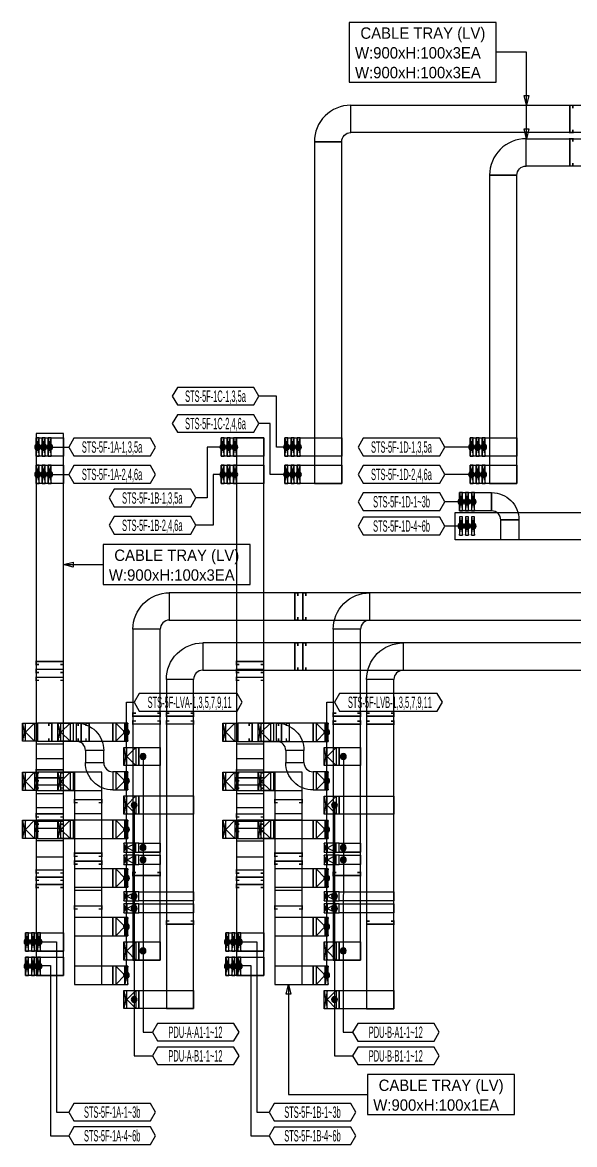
# Model space of a CAD drawing. Header units: millimetres. Extents: x -19577 to 374132, y 182625 to 847314.
# Drawn here: x 136104 to 154298, y 465494 to 502432 of the extents above; entities that cross this region are included whole.
import ezdxf
from ezdxf.enums import TextEntityAlignment as Align

# ---------------------------------------------------------------- set-up
doc = ezdxf.new("R2010")
doc.units = ezdxf.units.MM
doc.header["$LTSCALE"] = 150
for name, color, linetype in [('-----26 Electrical Cable Tray_HV_N', 30, 'Continuous'), ('-----26 Electrical Cable Tray_LV_STS1', 3, 'Continuous'), ('-----26 Electrical Cable Tray_LV_STS2', 2, 'Continuous'), ('-----26 Electrical Cable Tray_LV_STS3', 151, 'Continuous'), ('-----26 Electrical Cable Tray_LV_STSPDU_A', 181, 'Continuous'), ('-----26 Electrical Cable Tray_LV_STSPDU_B', 41, 'Continuous'), ('-----99 Cable Schedule', 2, 'Continuous')]:
    doc.layers.add(name, color=color, linetype=linetype)
doc.styles.add('ELEC', font='Dotum.ttf')

# ---------------------------------------------------------------- blocks, each defined once
blk = doc.blocks.new('A$495596483691')
at = {"color": 0}
for p, q in [((100, 600), (0, 600)), ((0, 600), (0, 0)), ((500, 600), (100, 600)), ((500, 0), (500, 600)), ((0, 0), (100, 0)), ((100, 0), (500, 0))]:
    blk.add_line(p, q, dxfattribs=at)
at = {"color": 8}
for p, q in [((400, 300), (100, 600)), ((100, 600), (100, 0)), ((400, 0), (400, 600)), ((400, 600), (500, 0)), ((500, 600), (400, 0)), ((400, 300), (100, 0))]:
    blk.add_line(p, q, dxfattribs=at)
blk = doc.blocks.new('A$C9a0ab699')
h = blk.add_hatch(color=0)
edge = h.paths.add_edge_path()
edge.add_arc((64, 64), 64, 720, 1080, ccw=False)
at = {"color": 0}
blk.add_circle((64, 64), 64, dxfattribs=at)
blk = doc.blocks.new('A$550585017316')
at = {"color": 0}
for p, q in [((400, 300), (0, 300)), ((0, 300), (0, 0)), ((0, 0), (400, 0)), ((500, 300), (400, 300)), ((400, 0), (500, 0)), ((500, 0), (500, 300))]:
    blk.add_line(p, q, dxfattribs=at)
at = {"color": 8}
for p, q in [((100, 0), (0, 300)), ((0, 0), (100, 300)), ((100, 150), (400, 300)), ((100, 300), (100, 0)), ((100, 150), (400, 0)), ((400, 0), (400, 300))]:
    blk.add_line(p, q, dxfattribs=at)

msp = doc.modelspace()

# ---------------------------------------------------------------- linework, layer by layer
at = {"layer": '-----26 Electrical Cable Tray_HV_N', "color": 1}
msp.add_lwpolyline([(146869, 502432), (146869, 500467), (151715, 500467), (151715, 502432)], close=True, dxfattribs=at)
for points in [[(152715, 501450), (151715, 501450)], [(152715, 499705), (152635, 500025), (152795, 500025), (152715, 499705), (152715, 501450)]]:
    msp.add_lwpolyline(points, dxfattribs=at)
at = {"layer": '-----26 Electrical Cable Tray_HV_N', "color": 1, "elevation": 0}
for points in [[(152715, 498605), (152635, 498925), (152795, 498925), (152715, 498605), (152715, 501450)], [(137454, 484584), (137774, 484664), (137774, 484504), (137454, 484584), (138759, 484584)], [(144869, 470767), (144949, 470447), (144789, 470447), (144869, 470767), (144869, 467138)], [(144869, 467138), (147470, 467138)]]:
    msp.add_lwpolyline(points, dxfattribs=at)
for points in [[(138759, 485242), (138759, 483927), (143605, 483927), (143605, 485242)], [(147470, 467795), (147470, 466480), (152316, 466480), (152316, 467795)]]:
    msp.add_lwpolyline(points, close=True, dxfattribs=at)
at = {"layer": '-----26 Electrical Cable Tray_LV_STS1', "elevation": 0}
msp.add_lwpolyline([(146623, 498505), (146623, 498505, -0.414214), (146923, 498805), (146923, 498805), (146923, 499705, 0.414214), (145723, 498505)], format="xyb", close=True, dxfattribs=at)
msp.add_lwpolyline([(146623, 498505), (146623, 498505, -0.414214), (146923, 498805), (146923, 498805), (146923, 499705, 0.414214), (145723, 498505)], format="xyb", close=True, dxfattribs=at)
msp.add_lwpolyline([(146623, 498505), (146623, 498505, -0.414214), (146923, 498805), (146923, 498805), (146923, 499705, 0.414214), (145723, 498505)], format="xyb", close=True, dxfattribs=at)
at = {"layer": '-----26 Electrical Cable Tray_LV_STS1'}
msp.add_lwpolyline([(159639, 499705), (159639, 498805), (146923, 498805), (146923, 499705)], close=True, dxfattribs=at)
msp.add_lwpolyline([(159639, 499705), (159639, 498805), (146923, 498805), (146923, 499705)], close=True, dxfattribs=at)
msp.add_lwpolyline([(159639, 499705), (159639, 498805), (146923, 498805), (146923, 499705)], close=True, dxfattribs=at)
at = {"layer": '-----26 Electrical Cable Tray_LV_STS1', "ltscale": 7.5, "const_width": 50}
msp.add_lwpolyline([(154242, 499605), (154242, 499705), (154142, 499705), (154142, 498805), (154242, 498805), (154242, 498905)], dxfattribs=at)
at = {"layer": '-----26 Electrical Cable Tray_LV_STS1', "elevation": 0}
for points in [[(146623, 498505), (145723, 498505), (145723, 487255), (146623, 487255)], [(146623, 498505), (145723, 498505), (145723, 487255), (146623, 487255)], [(146623, 498505), (145723, 498505), (145723, 487255), (146623, 487255)], [(158269, 498605), (158269, 497705), (152697, 497705), (152697, 498605)], [(158269, 498605), (158269, 497705), (152697, 497705), (152697, 498605)], [(158269, 498605), (158269, 497705), (152697, 497705), (152697, 498605)], [(152397, 497405), (151497, 497405), (151497, 487255), (152397, 487255)], [(152397, 497405), (151497, 497405), (151497, 487255), (152397, 487255)], [(152397, 497405), (151497, 497405), (151497, 487255), (152397, 487255)], [(137454, 488905), (136554, 488905), (136554, 478207), (137454, 478207)], [(137454, 488905), (136554, 488905), (136554, 478207), (137454, 478207)], [(137454, 488905), (136554, 488905), (136554, 478207), (137454, 478207)], [(137454, 488905), (136554, 488905), (136554, 478207), (137454, 478207)], [(137454, 488905), (136554, 488905), (136554, 478207), (137454, 478207)], [(137454, 488905), (136554, 488905), (136554, 476587), (137454, 476587)], [(137454, 488905), (136554, 488905), (136554, 476587), (137454, 476587)], [(137454, 488905), (136554, 488905), (136554, 476587), (137454, 476587)], [(137454, 488905), (136554, 488905), (136554, 476587), (137454, 476587)], [(137454, 488905), (136554, 488905), (136554, 476587), (137454, 476587)], [(137454, 488905), (136554, 488905), (136554, 474967), (137454, 474967)], [(137454, 488905), (136554, 488905), (136554, 474967), (137454, 474967)], [(137454, 488905), (136554, 488905), (136554, 474967), (137454, 474967)], [(137454, 488905), (136554, 488905), (136554, 474967), (137454, 474967)], [(137454, 488905), (136554, 488905), (136554, 474967), (137454, 474967)], [(136554, 488155), (136554, 488755), (137454, 488755), (137454, 488155)], [(136654, 488155), (136654, 488755), (136554, 488755), (136554, 488155)], [(136854, 488155), (136854, 488755), (136754, 488755), (136754, 488155)], [(136754, 488155), (136754, 488755), (137454, 488755), (137454, 488155)], [(137054, 488155), (137054, 488755), (136954, 488755), (136954, 488155)], [(136954, 488155), (136954, 488755), (137454, 488755), (137454, 488155)], [(142654, 488155), (142654, 488755), (144054, 488755), (144054, 488155)], [(142754, 488155), (142754, 488755), (142654, 488755), (142654, 488155)], [(142954, 488155), (142954, 488755), (142854, 488755), (142854, 488155)], [(142854, 488155), (142854, 488755), (144054, 488755), (144054, 488155)], [(143154, 488155), (143154, 488755), (143054, 488755), (143054, 488155)], [(143054, 488155), (143054, 488755), (144054, 488755), (144054, 488155)], [(144054, 488755), (143154, 488755), (143154, 478205), (144054, 478205)], [(144054, 488755), (143154, 488755), (143154, 478205), (144054, 478205)], [(144054, 488755), (143154, 488755), (143154, 478205), (144054, 478205)], [(144054, 488755), (143154, 488755), (143154, 478205), (144054, 478205)], [(144054, 488755), (143154, 488755), (143154, 478205), (144054, 478205)], [(144054, 488755), (143154, 488755), (143154, 476585), (144054, 476585)], [(144054, 488755), (143154, 488755), (143154, 476585), (144054, 476585)], [(144054, 488755), (143154, 488755), (143154, 476585), (144054, 476585)], [(144054, 488755), (143154, 488755), (143154, 476585), (144054, 476585)], [(144054, 488755), (143154, 488755), (143154, 476585), (144054, 476585)], [(144054, 488755), (143154, 488755), (143154, 474965), (144054, 474965)], [(144054, 488755), (143154, 488755), (143154, 474965), (144054, 474965)], [(144054, 488755), (143154, 488755), (143154, 474965), (144054, 474965)], [(144054, 488755), (143154, 488755), (143154, 474965), (144054, 474965)], [(144054, 488755), (143154, 488755), (143154, 474965), (144054, 474965)], [(144754, 488155), (144754, 488755), (146623, 488755), (146623, 488155)], [(144854, 488155), (144854, 488755), (144754, 488755), (144754, 488155)], [(145054, 488155), (145054, 488755), (144954, 488755), (144954, 488155)], [(144954, 488155), (144954, 488755), (146623, 488755), (146623, 488155)], [(145254, 488155), (145254, 488755), (145154, 488755), (145154, 488155)], [(145154, 488155), (145154, 488755), (146623, 488755), (146623, 488155)], [(150854, 488155), (150854, 488755), (152397, 488755), (152397, 488155)], [(150954, 488155), (150954, 488755), (150854, 488755), (150854, 488155)], [(151154, 488155), (151154, 488755), (151054, 488755), (151054, 488155)], [(151054, 488155), (151054, 488755), (152397, 488755), (152397, 488155)], [(151354, 488155), (151354, 488755), (151254, 488755), (151254, 488155)], [(151254, 488155), (151254, 488755), (152397, 488755), (152397, 488155)], [(136554, 487255), (136554, 487855), (137454, 487855), (137454, 487255)], [(136654, 487255), (136654, 487855), (136554, 487855), (136554, 487255)], [(136854, 487255), (136854, 487855), (136754, 487855), (136754, 487255)], [(136754, 487255), (136754, 487855), (137454, 487855), (137454, 487255)], [(137054, 487255), (137054, 487855), (136954, 487855), (136954, 487255)], [(136954, 487255), (136954, 487855), (137454, 487855), (137454, 487255)], [(142654, 487255), (142654, 487855), (144054, 487855), (144054, 487255)], [(142754, 487255), (142754, 487855), (142654, 487855), (142654, 487255)], [(142954, 487255), (142954, 487855), (142854, 487855), (142854, 487255)], [(142854, 487255), (142854, 487855), (144054, 487855), (144054, 487255)], [(143154, 487255), (143154, 487855), (143054, 487855), (143054, 487255)], [(143054, 487255), (143054, 487855), (144054, 487855), (144054, 487255)], [(144754, 487255), (144754, 487855), (146623, 487855), (146623, 487255)], [(144854, 487255), (144854, 487855), (144754, 487855), (144754, 487255)], [(145054, 487255), (145054, 487855), (144954, 487855), (144954, 487255)], [(144954, 487255), (144954, 487855), (146623, 487855), (146623, 487255)], [(145254, 487255), (145254, 487855), (145154, 487855), (145154, 487255)], [(145154, 487255), (145154, 487855), (146623, 487855), (146623, 487255)], [(150854, 487255), (150854, 487855), (152397, 487855), (152397, 487255)], [(150954, 487255), (150954, 487855), (150854, 487855), (150854, 487255)], [(151154, 487255), (151154, 487855), (151054, 487855), (151054, 487255)], [(151054, 487255), (151054, 487855), (152397, 487855), (152397, 487255)], [(151354, 487255), (151354, 487855), (151254, 487855), (151254, 487255)], [(151254, 487255), (151254, 487855), (152397, 487855), (152397, 487255)]]:
    msp.add_lwpolyline(points, close=True, dxfattribs=at)
at = {"layer": '-----26 Electrical Cable Tray_LV_STS1'}
msp.add_lwpolyline([(152397, 497405), (152397, 497405, -0.414214), (152697, 497705), (152697, 497705), (152697, 498605, 0.414214), (151497, 497405)], format="xyb", close=True, dxfattribs=at)
msp.add_lwpolyline([(152397, 497405), (152397, 497405, -0.414214), (152697, 497705), (152697, 497705), (152697, 498605, 0.414214), (151497, 497405)], format="xyb", close=True, dxfattribs=at)
msp.add_lwpolyline([(152397, 497405), (152397, 497405, -0.414214), (152697, 497705), (152697, 497705), (152697, 498605, 0.414214), (151497, 497405)], format="xyb", close=True, dxfattribs=at)
at = {"layer": '-----26 Electrical Cable Tray_LV_STS1', "ltscale": 7.5, "const_width": 50, "elevation": 0}
for points in [[(154242, 498505), (154242, 498605), (154142, 498605), (154142, 497705), (154242, 497705), (154242, 497805)], [(136654, 481295), (136554, 481295), (136554, 481395), (137454, 481395), (137454, 481295), (137354, 481295)], [(143254, 481294), (143154, 481294), (143154, 481394), (144054, 481394), (144054, 481294), (143954, 481294)], [(136654, 481036), (136554, 481036), (136554, 481136), (137454, 481136), (137454, 481036), (137354, 481036)], [(143254, 481034), (143154, 481034), (143154, 481134), (144054, 481134), (144054, 481034), (143954, 481034)], [(136654, 480776), (136554, 480776), (136554, 480876), (137454, 480876), (137454, 480776), (137354, 480776)], [(143254, 480774), (143154, 480774), (143154, 480874), (144054, 480874), (144054, 480774), (143954, 480774)], [(136654, 477727), (136554, 477727), (136554, 477827), (137454, 477827), (137454, 477727), (137354, 477727)], [(143254, 477725), (143154, 477725), (143154, 477825), (144054, 477825), (144054, 477725), (143954, 477725)], [(136654, 477467), (136554, 477467), (136554, 477567), (137454, 477567), (137454, 477467), (137354, 477467)], [(143254, 477466), (143154, 477466), (143154, 477566), (144054, 477565), (144054, 477465), (143954, 477465)], [(136654, 476279), (136554, 476279), (136554, 476379), (137454, 476379), (137454, 476279), (137354, 476279)], [(143254, 476277), (143154, 476277), (143154, 476377), (144054, 476377), (144054, 476277), (143954, 476277)]]:
    msp.add_lwpolyline(points, dxfattribs=at)
at = {"layer": '-----26 Electrical Cable Tray_LV_STS1', "elevation": 0}
for points in [[(136554, 488155), (136654, 488755)], [(136554, 488755), (136654, 488155)], [(136754, 488155), (136854, 488755)], [(136754, 488755), (136854, 488155)], [(136954, 488155), (137054, 488755)], [(136954, 488755), (137054, 488155)], [(142654, 488155), (142754, 488755)], [(142654, 488755), (142754, 488155)], [(142854, 488155), (142954, 488755)], [(142854, 488755), (142954, 488155)], [(143054, 488155), (143154, 488755)], [(143054, 488755), (143154, 488155)], [(144754, 488155), (144854, 488755)], [(144754, 488755), (144854, 488155)], [(144954, 488155), (145054, 488755)], [(144954, 488755), (145054, 488155)], [(145154, 488155), (145254, 488755)], [(145154, 488755), (145254, 488155)], [(150854, 488155), (150954, 488755)], [(150854, 488755), (150954, 488155)], [(151054, 488155), (151154, 488755)], [(151054, 488755), (151154, 488155)], [(151254, 488155), (151354, 488755)], [(151254, 488755), (151354, 488155)], [(136554, 487255), (136654, 487855)], [(136554, 487855), (136654, 487255)], [(136754, 487255), (136854, 487855)], [(136754, 487855), (136854, 487255)], [(136954, 487255), (137054, 487855)], [(136954, 487855), (137054, 487255)], [(142654, 487255), (142754, 487855)], [(142654, 487855), (142754, 487255)], [(142854, 487255), (142954, 487855)], [(142854, 487855), (142954, 487255)], [(143054, 487255), (143154, 487855)], [(143054, 487855), (143154, 487255)], [(144754, 487255), (144854, 487855)], [(144754, 487855), (144854, 487255)], [(144954, 487255), (145054, 487855)], [(144954, 487855), (145054, 487255)], [(145154, 487255), (145254, 487855)], [(145154, 487855), (145254, 487255)], [(150854, 487255), (150954, 487855)], [(150854, 487855), (150954, 487255)], [(151054, 487255), (151154, 487855)], [(151054, 487855), (151154, 487255)], [(151254, 487255), (151354, 487855)], [(151254, 487855), (151354, 487255)]]:
    msp.add_lwpolyline(points, dxfattribs=at)
at = {"layer": '-----26 Electrical Cable Tray_LV_STS2'}
for points in [[(150504, 486955), (151565, 486955), (151565, 486355), (150504, 486355)], [(150604, 486355), (150604, 486955), (150504, 486955), (150504, 486355)], [(150504, 486955), (151565, 486955), (151565, 486355), (150504, 486355)], [(150504, 486955), (151565, 486955), (151565, 486355), (150504, 486355)], [(150804, 486355), (150804, 486955), (150704, 486955), (150704, 486355)], [(151004, 486355), (151004, 486955), (150904, 486955), (150904, 486355)], [(150604, 485555), (150604, 486155), (150504, 486155), (150504, 485555)], [(150804, 485555), (150804, 486155), (150704, 486155), (150704, 485555)], [(151004, 485555), (151004, 486155), (150904, 486155), (150904, 485555)], [(151865, 485405), (151865, 486055), (152465, 486055), (152465, 485405)], [(151865, 485405), (151865, 486055), (152465, 486055), (152465, 485405)], [(151865, 485405), (151865, 486055), (152465, 486055), (152465, 485405)]]:
    msp.add_lwpolyline(points, close=True, dxfattribs=at)
for points in [[(150504, 486355), (150604, 486955)], [(150504, 486955), (150604, 486355)], [(150704, 486355), (150804, 486955)], [(150704, 486955), (150804, 486355)], [(150904, 486355), (151004, 486955)], [(150904, 486955), (151004, 486355)], [(150504, 485555), (150604, 486155)], [(150504, 486155), (150604, 485555)], [(150704, 485555), (150804, 486155)], [(150704, 486155), (150804, 485555)], [(150904, 485555), (151004, 486155)], [(150904, 486155), (151004, 485555)]]:
    msp.add_lwpolyline(points, dxfattribs=at)
msp.add_lwpolyline([(151865, 486055), (151865, 486055, 0.414214), (151565, 486355), (151565, 486355), (151565, 486955, -0.414214), (152465, 486055)], format="xyb", close=True, dxfattribs=at)
msp.add_lwpolyline([(151865, 486055), (151865, 486055, 0.414214), (151565, 486355), (151565, 486355), (151565, 486955, -0.414214), (152465, 486055)], format="xyb", close=True, dxfattribs=at)
msp.add_lwpolyline([(151865, 486055), (151865, 486055, 0.414214), (151565, 486355), (151565, 486355), (151565, 486955, -0.414214), (152465, 486055)], format="xyb", close=True, dxfattribs=at)
at = {"layer": '-----26 Electrical Cable Tray_LV_STS2', "elevation": 0}
for points in [[(157169, 486305), (157169, 485405), (150364, 485405), (150364, 486305)], [(157169, 486305), (157169, 485405), (150364, 485405), (150364, 486305)], [(157169, 486305), (157169, 485405), (150364, 485405), (150364, 486305)], [(137454, 478672), (136554, 478672), (136554, 471864), (137454, 471864)], [(144054, 478670), (143154, 478670), (143154, 471863), (144054, 471863)], [(137454, 477037), (136554, 477037), (136554, 471064), (137454, 471064)], [(144054, 477035), (143154, 477035), (143154, 471063), (144054, 471063)], [(137454, 475488), (136554, 475488), (136554, 471064), (137454, 471064)], [(144054, 475486), (143154, 475486), (143154, 471063), (144054, 471063)], [(136203, 472464), (137454, 472464), (137454, 471864), (136203, 471864)], [(136303, 471864), (136303, 472464), (136203, 472464), (136203, 471864)], [(136503, 471864), (136503, 472464), (136403, 472464), (136403, 471864)], [(136703, 471864), (136703, 472464), (136603, 472464), (136603, 471864)], [(142803, 472463), (144054, 472463), (144054, 471863), (142803, 471863)], [(142903, 471863), (142903, 472463), (142803, 472463), (142803, 471863)], [(143103, 471863), (143103, 472463), (143003, 472463), (143003, 471863)], [(143303, 471863), (143303, 472463), (143203, 472463), (143203, 471863)], [(136203, 471664), (137454, 471664), (137454, 471064), (136203, 471064)], [(136303, 471064), (136303, 471664), (136203, 471664), (136203, 471064)], [(136503, 471064), (136503, 471664), (136403, 471664), (136403, 471064)], [(136703, 471064), (136703, 471664), (136603, 471664), (136603, 471064)], [(142803, 471663), (144054, 471663), (144054, 471063), (142803, 471063)], [(142903, 471063), (142903, 471663), (142803, 471663), (142803, 471063)], [(143103, 471063), (143103, 471663), (143003, 471663), (143003, 471063)], [(143303, 471063), (143303, 471663), (143203, 471663), (143203, 471063)]]:
    msp.add_lwpolyline(points, close=True, dxfattribs=at)
at = {"layer": '-----26 Electrical Cable Tray_LV_STS2', "ltscale": 7.5, "const_width": 50, "elevation": 0}
for points in [[(136654, 477230), (136554, 477230), (136554, 477330), (137454, 477330), (137454, 477230), (137354, 477230)], [(143254, 477228), (143154, 477228), (143154, 477328), (144054, 477328), (144054, 477228), (143954, 477228)], [(136654, 476041), (136554, 476041), (136554, 476141), (137454, 476141), (137454, 476041), (137354, 476041)], [(143254, 476040), (143154, 476040), (143154, 476140), (144054, 476140), (144054, 476040), (143954, 476040)], [(136654, 475804), (136554, 475804), (136554, 475904), (137454, 475904), (137454, 475804), (137354, 475804)], [(143254, 475802), (143154, 475802), (143154, 475902), (144054, 475902), (144054, 475802), (143954, 475802)], [(136654, 474431), (136554, 474431), (136554, 474531), (137454, 474531), (137454, 474431), (137354, 474431)], [(136654, 474194), (136554, 474194), (136554, 474294), (137454, 474294), (137454, 474194), (137354, 474194)], [(143254, 474430), (143154, 474430), (143154, 474530), (144054, 474530), (144054, 474430), (143954, 474430)], [(143254, 474193), (143154, 474193), (143154, 474293), (144054, 474293), (144054, 474193), (143954, 474193)], [(136654, 473957), (136554, 473957), (136554, 474057), (137454, 474057), (137454, 473957), (137354, 473957)], [(143254, 473955), (143154, 473955), (143154, 474055), (144054, 474055), (144054, 473955), (143954, 473955)]]:
    msp.add_lwpolyline(points, dxfattribs=at)
at = {"layer": '-----26 Electrical Cable Tray_LV_STS2', "elevation": 0}
for points in [[(136203, 471864), (136303, 472464)], [(136203, 472464), (136303, 471864)], [(136403, 471864), (136503, 472464)], [(136403, 472464), (136503, 471864)], [(136603, 471864), (136703, 472464)], [(136603, 472464), (136703, 471864)], [(142803, 471863), (142903, 472463)], [(142803, 472463), (142903, 471863)], [(143003, 471863), (143103, 472463)], [(143003, 472463), (143103, 471863)], [(143203, 471863), (143303, 472463)], [(143203, 472463), (143303, 471863)], [(136203, 471064), (136303, 471664)], [(136203, 471664), (136303, 471064)], [(136403, 471064), (136503, 471664)], [(136403, 471664), (136503, 471064)], [(136603, 471064), (136703, 471664)], [(136603, 471664), (136703, 471064)], [(142803, 471063), (142903, 471663)], [(142803, 471663), (142903, 471063)], [(143003, 471063), (143103, 471663)], [(143003, 471663), (143103, 471063)], [(143203, 471063), (143303, 471663)], [(143203, 471663), (143303, 471063)]]:
    msp.add_lwpolyline(points, dxfattribs=at)
at = {"layer": '-----26 Electrical Cable Tray_LV_STS3', "elevation": 0}
for points in [[(139081, 479368), (136604, 479368), (136604, 478768), (139081, 478768)], [(137881, 479368), (137774, 479368), (137774, 478768), (137881, 478768)], [(145681, 479367), (143204, 479367), (143204, 478767), (145681, 478767)], [(144481, 479367), (144374, 479367), (144374, 478767), (144481, 478767)], [(138181, 478468), (138181, 478068), (138781, 478068), (138781, 478468)], [(144781, 478467), (144781, 478067), (145381, 478067), (145381, 478467)], [(138719, 477748), (136604, 477748), (136604, 477148), (138719, 477148)], [(138719, 477748), (137774, 477748), (137774, 477148), (138719, 477148)], [(138719, 477748), (137819, 477748), (137819, 473865), (138719, 473865)], [(145319, 477747), (143204, 477747), (143204, 477147), (145319, 477147)], [(145319, 477747), (144374, 477747), (144374, 477147), (145319, 477147)], [(145319, 477747), (144419, 477747), (144419, 473863), (145319, 473863)], [(138719, 476167), (136604, 476167), (136604, 475567), (138719, 475567)], [(138719, 476167), (137774, 476167), (137774, 475567), (138719, 475567)], [(138719, 476384), (137819, 476384), (137819, 470767), (138719, 470767)], [(139081, 476167), (137819, 476167), (137819, 475567), (139081, 475567)], [(145319, 476167), (143204, 476167), (143204, 475567), (145319, 475567)], [(145319, 476167), (144374, 476167), (144374, 475567), (145319, 475567)], [(145319, 476384), (144419, 476384), (144419, 470767), (145319, 470767)], [(145681, 476165), (144419, 476165), (144419, 475565), (145681, 475565)], [(139081, 474567), (137819, 474567), (137819, 473967), (139081, 473967)], [(145681, 474565), (144419, 474565), (144419, 473965), (145681, 473965)], [(139081, 472967), (137819, 472967), (137819, 472367), (139081, 472367)], [(145681, 472967), (144419, 472967), (144419, 472367), (145681, 472367)], [(139081, 471367), (137819, 471367), (137819, 470767), (139081, 470767)], [(145681, 471367), (144419, 471367), (144419, 470767), (145681, 470767)]]:
    msp.add_lwpolyline(points, close=True, dxfattribs=at)
at = {"layer": '-----26 Electrical Cable Tray_LV_STS3', "ltscale": 7.5, "const_width": 50, "elevation": 0}
for points in [[(136973, 479268), (136973, 479368), (137073, 479368), (137073, 478768), (136973, 478768), (136973, 478868)], [(137941, 479268), (137941, 479368), (138041, 479368), (138041, 478768), (137941, 478768), (137941, 478868)], [(138200, 479268), (138200, 479368), (138300, 479368), (138300, 478768), (138200, 478768), (138200, 478868)], [(143573, 479267), (143573, 479367), (143673, 479367), (143673, 478767), (143573, 478767), (143573, 478867)], [(144541, 479267), (144541, 479367), (144641, 479367), (144641, 478767), (144541, 478767), (144541, 478867)], [(144800, 479267), (144800, 479367), (144900, 479367), (144900, 478767), (144800, 478767), (144800, 478867)], [(137919, 476749), (137819, 476749), (137819, 476849), (138719, 476849), (138719, 476749), (138619, 476749)], [(144519, 476747), (144419, 476747), (144419, 476847), (145319, 476847), (145319, 476747), (145219, 476747)], [(137919, 474984), (137819, 474984), (137819, 475084), (138719, 475084), (138719, 474984), (138619, 474984)], [(144519, 474984), (144419, 474984), (144419, 475084), (145319, 475084), (145319, 474984), (145219, 474984)], [(137919, 474724), (137819, 474724), (137819, 474824), (138719, 474824), (138719, 474724), (138619, 474724)], [(144519, 474724), (144419, 474724), (144419, 474824), (145319, 474824), (145319, 474724), (145219, 474724)], [(137919, 473246), (137819, 473246), (137819, 473346), (138719, 473346), (138719, 473246), (138619, 473246)], [(144519, 473246), (144419, 473246), (144419, 473346), (145319, 473346), (145319, 473246), (145219, 473246)]]:
    msp.add_lwpolyline(points, dxfattribs=at)
at = {"layer": '-----26 Electrical Cable Tray_LV_STS3', "elevation": 0}
for points in [[(138181, 478468), (138181, 478468, 0.414214), (137881, 478768), (137881, 478768), (137881, 479368, -0.414214), (138781, 478468)], [(144781, 478467), (144781, 478467, 0.414214), (144481, 478767), (144481, 478767), (144481, 479367, -0.414214), (145381, 478467)], [(138781, 478068), (138781, 478068, 0.414214), (139081, 477768), (139081, 477768), (139081, 477168, -0.414214), (138181, 478068)], [(145381, 478067), (145381, 478067, 0.414214), (145681, 477767), (145681, 477767), (145681, 477167, -0.414214), (144781, 478067)]]:
    msp.add_lwpolyline(points, format="xyb", close=True, dxfattribs=at)
at = {"layer": '-----26 Electrical Cable Tray_LV_STSPDU_A', "elevation": 0}
for points in [[(140944, 482757), (140944, 482757, 0.414214), (140644, 482457), (140644, 482457), (139744, 482457, -0.414214), (140944, 483657)], [(140944, 482757), (140944, 482757, 0.414214), (140644, 482457), (140644, 482457), (139744, 482457, -0.414214), (140944, 483657)], [(147544, 482755), (147544, 482755, 0.414214), (147244, 482455), (147244, 482455), (146344, 482455, -0.414214), (147544, 483655)], [(147544, 482755), (147544, 482755, 0.414214), (147244, 482455), (147244, 482455), (146344, 482455, -0.414214), (147544, 483655)]]:
    msp.add_lwpolyline(points, format="xyb", close=True, dxfattribs=at)
for points in [[(140944, 483657), (140944, 482757), (169054, 482757), (169054, 483657)], [(140944, 483657), (140944, 482757), (169054, 482757), (169054, 483657)], [(147544, 483655), (147544, 482755), (169054, 482755), (169054, 483655)], [(147544, 483655), (147544, 482755), (169054, 482755), (169054, 483655)], [(140644, 482457), (139744, 482457), (139744, 475118), (140644, 475118)], [(140644, 482457), (139744, 482457), (139744, 471568), (140644, 471568)], [(147244, 482455), (146344, 482455), (146344, 475117), (147244, 475117)], [(147244, 482455), (146344, 482455), (146344, 471567), (147244, 471567)], [(140644, 477968), (139944, 477968), (139944, 478568), (140644, 478568)], [(147244, 477967), (146544, 477967), (146544, 478567), (147244, 478567)], [(140644, 475118), (139944, 475118), (139944, 475418), (140644, 475418)], [(147244, 475117), (146544, 475117), (146544, 475417), (147244, 475417)], [(140644, 474718), (139944, 474718), (139944, 475018), (140644, 475018)], [(147244, 474717), (146544, 474717), (146544, 475017), (147244, 475017)], [(140643, 471568), (139943, 471568), (139943, 472168), (140643, 472168)], [(147243, 471567), (146543, 471567), (146543, 472167), (147243, 472167)]]:
    msp.add_lwpolyline(points, close=True, dxfattribs=at)
at = {"layer": '-----26 Electrical Cable Tray_LV_STSPDU_A', "ltscale": 7.5, "const_width": 50, "elevation": 0}
for points in [[(145181, 483557), (145181, 483657), (145081, 483657), (145081, 482757), (145181, 482757), (145181, 482857)], [(145441, 483557), (145441, 483657), (145341, 483657), (145341, 482757), (145441, 482757), (145441, 482857)], [(140544, 479696), (140644, 479696), (140644, 479596), (139744, 479596), (139744, 479696), (139844, 479696)], [(147144, 479694), (147244, 479694), (147244, 479594), (146344, 479594), (146344, 479694), (146444, 479694)], [(140544, 479436), (140644, 479436), (140644, 479336), (139744, 479336), (139744, 479436), (139844, 479436)], [(147144, 479434), (147244, 479434), (147244, 479334), (146344, 479334), (146344, 479434), (146444, 479434)], [(140544, 474451), (140644, 474451), (140644, 474351), (139744, 474351), (139744, 474451), (139844, 474451)], [(147144, 474450), (147244, 474450), (147244, 474350), (146344, 474350), (146344, 474450), (146444, 474450)]]:
    msp.add_lwpolyline(points, dxfattribs=at)
at = {"layer": '-----26 Electrical Cable Tray_LV_STSPDU_B', "elevation": 0}
for points in [[(142046, 481107), (142046, 481107, 0.414214), (141746, 480807), (141746, 480807), (140846, 480807, -0.414214), (142046, 482007)], [(142046, 481107), (142046, 481107, 0.414214), (141746, 480807), (141746, 480807), (140846, 480807, -0.414214), (142046, 482007)], [(148646, 481105), (148646, 481105, 0.414214), (148346, 480805), (148346, 480805), (147446, 480805, -0.414214), (148646, 482005)], [(148646, 481105), (148646, 481105, 0.414214), (148346, 480805), (148346, 480805), (147446, 480805, -0.414214), (148646, 482005)]]:
    msp.add_lwpolyline(points, format="xyb", close=True, dxfattribs=at)
for points in [[(142046, 482007), (142046, 481107), (167954, 481105), (167954, 482005)], [(142046, 482007), (142046, 481107), (167954, 481105), (167954, 482005)], [(148646, 482007), (148646, 481107), (167954, 481103), (167954, 482003)], [(148646, 482007), (148646, 481107), (167954, 481103), (167954, 482003)], [(141746, 480807), (140846, 480807), (140846, 469968), (141746, 469968)], [(148346, 480805), (147446, 480805), (147446, 469967), (148346, 469967)], [(141746, 476368), (139944, 476368), (139944, 476968), (141746, 476968)], [(148346, 476367), (146544, 476367), (146544, 476967), (148346, 476967)], [(141746, 473518), (139944, 473518), (139944, 473818), (141746, 473818)], [(148346, 473517), (146544, 473517), (146544, 473817), (148346, 473817)], [(141746, 473118), (139944, 473118), (139944, 473418), (141746, 473418)], [(148346, 473117), (146544, 473117), (146544, 473417), (148346, 473417)], [(141746, 469968), (139943, 469968), (139943, 470568), (141746, 470568)], [(148346, 469967), (146543, 469967), (146543, 470567), (148346, 470567)]]:
    msp.add_lwpolyline(points, close=True, dxfattribs=at)
at = {"layer": '-----26 Electrical Cable Tray_LV_STSPDU_B', "ltscale": 7.5, "const_width": 50, "elevation": 0}
for points in [[(145181, 481907), (145181, 482007), (145081, 482007), (145081, 481107), (145181, 481107), (145181, 481207)], [(145441, 481907), (145441, 482007), (145341, 482007), (145341, 481107), (145441, 481107), (145441, 481207)], [(141646, 479696), (141746, 479696), (141746, 479596), (140846, 479596), (140846, 479696), (140946, 479696)], [(148246, 479694), (148346, 479694), (148346, 479594), (147446, 479594), (147446, 479694), (147546, 479694)], [(141646, 479436), (141746, 479436), (141746, 479336), (140846, 479336), (140846, 479436), (140946, 479436)], [(148246, 479434), (148346, 479434), (148346, 479334), (147446, 479334), (147446, 479434), (147546, 479434)], [(141646, 472851), (141746, 472851), (141746, 472751), (140846, 472751), (140846, 472851), (140946, 472851)], [(148246, 472850), (148346, 472850), (148346, 472750), (147446, 472750), (147446, 472850), (147546, 472850)]]:
    msp.add_lwpolyline(points, dxfattribs=at)
at = {"layer": '-----99 Cable Schedule', "color": 1, "elevation": 0}
for points in [[(141210, 490417), (141043, 490129), (141210, 489840), (143733, 489840), (143899, 490129), (143733, 490417)], [(141210, 489517), (141043, 489229), (141210, 488940), (143733, 488940), (143899, 489229), (143733, 489517)], [(137803, 488744), (137636, 488455), (137803, 488166), (140325, 488166), (140492, 488455), (140325, 488744)], [(147336, 488744), (147170, 488455), (147336, 488166), (149859, 488166), (150026, 488455), (149859, 488744)], [(137803, 487844), (137636, 487555), (137803, 487266), (140325, 487266), (140492, 487555), (140325, 487844)], [(147336, 487844), (147170, 487555), (147336, 487266), (149859, 487266), (150026, 487555), (149859, 487844)], [(139128, 487066), (138961, 486778), (139128, 486489), (141650, 486489), (141817, 486778), (141650, 487066)], [(139128, 486166), (138961, 485878), (139128, 485589), (141650, 485589), (141817, 485878), (141650, 486166)], [(139953, 480341), (139786, 480052), (139953, 479763), (143175, 479763), (143342, 480052), (143175, 480341)], [(146553, 480341), (146386, 480052), (146553, 479763), (149775, 479763), (149942, 480052), (149775, 480341)], [(140552, 469481), (140385, 469192), (140552, 468903), (143075, 468903), (143241, 469192), (143075, 469481)], [(147152, 469479), (146985, 469190), (147152, 468902), (149675, 468902), (149841, 469190), (149675, 469479)], [(140552, 468703), (140385, 468414), (140552, 468126), (143075, 468126), (143241, 468414), (143075, 468703)], [(147152, 468702), (146985, 468413), (147152, 468124), (149675, 468124), (149841, 468413), (149675, 468702)], [(137803, 466850), (137636, 466562), (137803, 466273), (140325, 466273), (140492, 466562), (140325, 466850)], [(144403, 466849), (144236, 466560), (144403, 466271), (146925, 466271), (147092, 466560), (146925, 466849)], [(137803, 466073), (137636, 465784), (137803, 465495), (140325, 465495), (140492, 465784), (140325, 466073)], [(144403, 466071), (144236, 465783), (144403, 465494), (146925, 465494), (147092, 465783), (146925, 466071)]]:
    msp.add_lwpolyline(points, close=True, dxfattribs=at)
for points in [[(145204, 488455), (144472, 488455), (144472, 490129), (143899, 490129)], [(145204, 487555), (144272, 487555), (144272, 489229), (143899, 489229)], [(136585, 488455), (137636, 488455)], [(143121, 488451), (142190, 488451), (142190, 486778), (141817, 486778)], [(151304, 488455), (150026, 488455)], [(136585, 487555), (137636, 487555)], [(143121, 487551), (142390, 487551), (142390, 485878), (141817, 485878)], [(151304, 487555), (150026, 487555)], [(139531, 471067), (139531, 480052), (139786, 480052)], [(146131, 471067), (146131, 480052), (146386, 480052)], [(140078, 478268), (140077, 469192), (140385, 469192)], [(146678, 478267), (146677, 469190), (146985, 469190)], [(139786, 476668), (139785, 468414), (140385, 468414)], [(146386, 476667), (146385, 468413), (146985, 468413)], [(136253, 472164), (137227, 472164), (137227, 466562), (137636, 466562)], [(142853, 472163), (143827, 472163), (143827, 466560), (144236, 466560)], [(136253, 471387), (137027, 471387), (137027, 465784), (137636, 465784)], [(142853, 471385), (143627, 471385), (143627, 465783), (144236, 465783)]]:
    msp.add_lwpolyline(points, dxfattribs=at)
at = {"layer": '-----99 Cable Schedule', "color": 1}
for points in [[(147336, 486944), (147170, 486655), (147336, 486366), (149859, 486366), (150026, 486655), (149859, 486944)], [(147336, 486144), (147170, 485855), (147336, 485566), (149859, 485566), (150026, 485855), (149859, 486144)]]:
    msp.add_lwpolyline(points, close=True, dxfattribs=at)
for points in [[(150954, 486655), (150026, 486655)], [(151010, 485855), (150026, 485855)]]:
    msp.add_lwpolyline(points, dxfattribs=at)

# ---------------------------------------------------------------- block references
at = {"layer": '-----26 Electrical Cable Tray_LV_STS3', "xscale": -1}
for p in [(136604, 478768), (137774, 478768), (143204, 478767), (144374, 478767), (136604, 477148), (137774, 477148), (143204, 477147), (144374, 477147), (136604, 475567), (137774, 475567), (143204, 475567), (144374, 475567)]:
    msp.add_blockref('A$495596483691', p, dxfattribs=at)
at = {"layer": '-----26 Electrical Cable Tray_LV_STS3'}
for p in [(139081, 478768), (145681, 478767), (139081, 477168), (145681, 477167), (139081, 475567), (145681, 475565), (139081, 473967), (145681, 473965), (139081, 472367), (145681, 472367), (139081, 470767), (145681, 470767)]:
    msp.add_blockref('A$495596483691', p, dxfattribs=at)
at = {"layer": '-----26 Electrical Cable Tray_LV_STSPDU_A', "xscale": -1}
for p in [(139944, 477968), (146544, 477967), (139943, 471568), (146543, 471567)]:
    msp.add_blockref('A$495596483691', p, dxfattribs=at)
at = {"layer": '-----26 Electrical Cable Tray_LV_STSPDU_A'}
for p in [(139444, 475118), (146044, 475117), (139444, 474718), (146044, 474717)]:
    msp.add_blockref('A$550585017316', p, dxfattribs=at)
at = {"layer": '-----26 Electrical Cable Tray_LV_STSPDU_B', "xscale": -1}
for p in [(139944, 476368), (146544, 476367), (139943, 469968), (146543, 469967)]:
    msp.add_blockref('A$495596483691', p, dxfattribs=at)
at = {"layer": '-----26 Electrical Cable Tray_LV_STSPDU_B'}
for p in [(139444, 473518), (146044, 473517), (139444, 473118), (146044, 473117)]:
    msp.add_blockref('A$550585017316', p, dxfattribs=at)
at = {"layer": '-----99 Cable Schedule', "color": 1, "xscale": -1.5, "yscale": 1.5, "zscale": 1.5, "rotation": 180}
for p in [(136508, 488551), (136708, 488551), (136908, 488551), (142608, 488551), (142808, 488551), (143008, 488551), (144708, 488551), (144908, 488551), (145108, 488551), (150808, 488551), (151008, 488551), (151208, 488551), (136508, 487651), (136708, 487651), (136908, 487651), (142607, 487647), (142807, 487647), (143007, 487647), (144707, 487647), (144907, 487647), (145107, 487647), (150807, 487647), (151007, 487647), (151207, 487647), (150458, 486751), (150658, 486751), (150858, 486751), (150458, 485951), (150658, 485951), (150858, 485951), (139435, 479164), (146035, 479163), (139982, 478364), (146582, 478363), (139435, 477564), (146035, 477563), (139690, 476764), (146290, 476763), (139435, 475963), (146035, 475961), (139981, 475364), (146581, 475363), (139982, 474964), (146582, 474963), (139435, 474363), (146035, 474361), (139689, 473764), (146289, 473763), (139690, 473364), (146290, 473363), (139434, 472763), (146034, 472763), (136157, 472260), (136357, 472260), (136557, 472260), (142757, 472259), (142957, 472259), (143157, 472259), (139981, 471964), (146581, 471963), (136157, 471460), (136357, 471460), (136557, 471460), (142757, 471459), (142957, 471459), (143157, 471459), (139434, 471163), (146034, 471163), (139689, 470364), (146289, 470363)]:
    msp.add_blockref('A$C9a0ab699', p, dxfattribs=at)

# ---------------------------------------------------------------- texts
at = {"layer": '-----26 Electrical Cable Tray_LV_STS1', "style": 'ELEC'}
for s, p in [('CABLE TRAY (LV)', (147241, 502082)), ('W:900xH:100x3EA', (147063, 501432)), ('W:900xH:100x3EA', (147063, 500782)), ('CABLE TRAY (LV)', (139131, 484892, 0)), ('W:900xH:100x3EA', (138953, 484242, 0))]:
    msp.add_text(s, height=375, dxfattribs=at).set_placement(p, align=Align.MIDDLE_LEFT)
at = {"layer": '-----26 Electrical Cable Tray_LV_STS3', "style": 'ELEC'}
for s, p in [('CABLE TRAY (LV)', (147842, 467445, 0)), ('W:900xH:100x1EA', (147665, 466795, 0))]:
    msp.add_text(s, height=375, dxfattribs=at).set_placement(p, align=Align.MIDDLE_LEFT)
at = {"layer": '-----99 Cable Schedule', "style": 'ELEC', "width": 0.5}
for s, p in [('STS-5F-1C-1,3,5a', (142466, 490129)), ('STS-5F-1C-2,4,6a', (142466, 489229)), ('STS-5F-1A-1,3,5a', (139058, 488455)), ('STS-5F-1D-1,3,5a', (148592, 488455)), ('STS-5F-1A-2,4,6a', (139058, 487555)), ('STS-5F-1D-2,4,6a', (148592, 487555)), ('STS-5F-1B-1,3,5a', (140383, 486778)), ('STS-5F-1D-1~3b', (148596, 486655)), ('STS-5F-1B-2,4,6a', (140383, 485878)), ('STS-5F-1D-4~6b', (148596, 485855)), ('STS-5F-LVA-1,3,5,7,9,11', (141613, 480052, 0)), ('STS-5F-LVB-1,3,5,7,9,11', (148213, 480052, 0)), ('PDU-A-A1-1~12', (141807, 469192, 0)), ('PDU-B-A1-1~12', (148407, 469190, 0)), ('PDU-A-B1-1~12', (141807, 468414, 0)), ('PDU-B-B1-1~12', (148407, 468413, 0)), ('STS-5F-1A-1~3b', (139062, 466562)), ('STS-5F-1B-1~3b', (145662, 466560)), ('STS-5F-1A-4~6b', (139062, 465784)), ('STS-5F-1B-4~6b', (145662, 465783))]:
    msp.add_text(s, height=375, dxfattribs=at).set_placement(p, align=Align.MIDDLE_CENTER)

doc.saveas('drawing.dxf')
